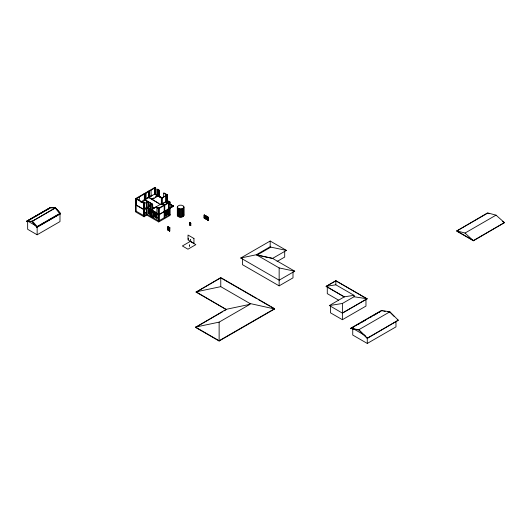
<?xml version="1.0" encoding="UTF-8"?>
<svg xmlns="http://www.w3.org/2000/svg" width="531" height="531" viewBox="0 0 531 531"><rect width="100%" height="100%" fill="white"/><g stroke="black" fill="none" stroke-linecap="round" stroke-linejoin="round"><path stroke-width="0.8" d="M135.591 198.614L135.591 211.882L144.074 216.781L144.067 203.512L135.591 198.614L154.74 187.556L155.762 188.147L155.762 194.14L155.331 194.392L155.317 187.894L154.74 188.226L154.169 187.894M144.074 216.781L144.651 216.449L144.651 215.447L144.651 209.453L144.074 209.121M144.074 213.449L144.505 213.701L144.505 216.363L146.788 215.042L146.788 208.298M153.087 217.683L153.087 216.017L153.519 215.765M189.481 245.992L189.428 245.873A0.889 0.511 60 0 0 189.421 245.322M190.689 241.545L190.629 241.12L190.656 241.605M177.321 207.077C178.091 204.468 183.142 204.468 183.912 207.077L183.912 215.234C183.142 217.843 178.091 217.843 177.321 215.234L177.321 207.077C178.091 209.685 183.142 209.685 183.912 207.077M177.321 215.234L177.759 214.285M36.805 227.255L31.687 221.5L26.55 221.301L50.266 207.608L26.563 221.341M41.212 213.21L50.624 207.78L55.37 207.96L60.116 213.256L36.46 226.916L36.805 227.421L60.468 213.761L55.403 207.807L50.266 207.608M189.859 222.755C190.038 228.529 188.85 221.5 189.892 222.443M190.158 222.788L190.184 225.084L190.217 222.96M190.397 222.927L190.423 225.217L190.363 222.947M190.543 223.193L190.695 225.336L190.636 223.066M190.702 240.118L190.583 239.581L190.742 240.131M189.421 244.658L189.428 246.265M26.616 221.327L50.279 207.667M26.616 221.54L27.652 221.042L35.789 225.735M28.369 220.624L29.796 219.801M31.223 218.978L33.36 217.743M34.794 216.92L39.785 214.033M26.962 221.739L27.652 221.341M31.687 221.54L55.403 207.847M55.37 207.96L31.714 221.619L26.962 221.44M36.46 227.222L38.577 226M40.004 225.177L44.285 222.701M46.429 221.467L54.275 216.933M55.702 216.11L57.129 215.287M59.983 213.641L60.468 213.761M36.778 227.222L60.534 213.535M27.652 221.042L27.652 229.292L37.15 234.775L59.983 221.586L59.983 213.336L55.237 208.039M136.6 198.534L144.339 194.067L144.339 200.061M143.901 193.815L144.478 194.147L145.056 193.815L145.056 199.809L144.478 200.141L143.901 199.809M148.806 191.651L149.384 191.319L149.384 197.313L148.806 197.645L148.806 191.651L148.229 191.319M155.762 188.147L154.886 188.14L154.886 194.134L157.362 195.733L157.362 189.74L157.939 189.401M157.495 195.142L157.063 195.388L157.063 189.394L157.495 189.149L159.539 190.33L159.539 196.324L159.108 196.57L159.108 190.576L158.085 189.985L158.085 195.979L162.333 198.435M157.362 189.74L157.939 190.071L158.517 189.74M159.108 190.576L159.539 190.33M146.941 198.056L148.361 197.24M149.218 196.742L148.806 196.981L149.384 197.313M149.775 196.417L152.045 195.109M140.748 202.132L154.694 194.08M141.306 201.979L142.607 201.222M144.485 200.419L145.063 200.087M148.806 197.924L149.384 197.592M154.747 194.499L155.324 194.167L156.95 195.103M170.126 214.365L158.736 220.942L146.357 213.794L146.357 207.8L158.736 214.949L173.584 206.094L158.729 214.67L146.35 207.521L146.35 201.528L146.928 201.196L147.505 201.528L146.928 201.86L146.934 214.126M151.428 199.158L152.005 198.826L152.583 199.158M144.067 203.512L144.644 203.181L144.644 209.174L144.067 208.842L146.928 207.19L147.505 207.521L144.067 209.506L135.591 204.608M152.125 198.893L154.096 198.003L152.337 199.019M157.581 195.747L155.61 196.882L157.793 195.873M152.005 199.49L158.517 195.733M158.517 196.012L157.939 196.344L157.362 196.012M163.628 196.935L163.628 193.184L164.059 192.939L167.504 194.923L167.504 203.446M148.328 202.669L148.76 202.417L148.76 208.437L148.328 208.69L148.328 202.669L146.35 201.528M150.492 203.419L150.492 209.413L150.054 209.659L150.054 203.665L151.063 203.751M166.926 194.592L166.349 194.923L166.926 195.262L166.926 201.256L166.349 200.917M161.351 204.223L161.351 198.229L166.714 195.136M161.351 198.229L167.504 194.923M148.129 206.499L149.934 205.457M148.541 206.513L150.154 205.829M150.054 203.665L152.258 204.939L152.689 204.687L152.689 210.681L156.645 212.964M147.512 207.8L144.067 209.785L135.591 204.886M148.328 208.942L148.76 208.69M158.324 203.141L152.218 199.364M148.328 210.276L148.76 210.024L148.76 213.017L148.328 213.27L148.328 210.276L150.207 211.245L150.167 213.893L150.333 211.172M144.166 213.396L146.357 212.128L146.788 212.38L144.505 213.701M152.603 208.856L161.59 203.665L164.225 205.185M152.822 208.982L156.306 206.971M151.069 210.024L150.638 210.276L150.638 216.27M151.063 210.243L151.501 209.997M160.774 204.554L164.995 202.119M151.786 209.997L151.209 210.329L151.209 204.335L151.786 204.004L151.209 203.665L150.631 204.004L150.631 209.997M150.492 211.019L150.061 211.272L150.061 214.272L150.492 214.02M151.786 210.276L151.209 210.608L151.209 216.602L151.786 216.27M167.65 203.419L167.65 201.169L168.081 200.917L170.126 202.099L170.126 208.092L169.548 207.76L170.411 207.263L170.989 207.594M156.871 213.595L156.871 207.601L157.302 207.349L158.59 208.092L158.152 208.344L158.158 214.338M144.505 215.367L146.788 214.046M152.689 210.681L152.258 210.933L152.258 204.939M151.72 216.422L151.62 211.59M151.62 211.816L151.693 216.436L153.114 217.338M149.317 213.402L148.653 213.017L150.446 214.046L150.446 211.053M158.158 208.344L158.736 208.013L159.307 208.344L159.307 214.338M149.676 213.416C150.28 207.369 148.063 213.548 150.333 213.801M158.875 208.092L163.754 205.278M164.331 204.946L168.081 202.782M168.659 202.444L169.256 202.099L167.65 201.169M156.871 207.601L158.736 208.676L170.126 202.099M153.114 212.672L153.18 217.292M154.435 213.382L154.528 216.436L154.481 213.356M154.574 213.522L154.435 216.489M155.902 214.059L155.802 217M153.492 215.672L157.169 218.015M170.557 207.342L173.152 205.849M158.59 214.365L158.158 214.617L158.158 220.611M167.272 210.986L164.451 212.506L164.451 215.838L168.267 213.688L168.174 210.528M164.63 212.652L168.513 210.522M166.528 214.69L164.656 215.553M146.788 215.042L158.736 221.938L170.126 215.367L170.126 208.371M167.949 226.744L169.82 227.66L169.674 231.071L167.949 230.076L167.949 226.744L169.674 227.746M169.674 231.071L169.728 227.719L168.042 226.91L169.82 227.66M168.188 227.049L167.949 230.076M168.858 230.215L168.958 227.275L168.812 230.461M169.581 230.686L168.261 229.896M168.088 226.664L168.042 230.023L169.728 230.826M189.919 222.648L190.894 223.325L189.832 222.715L189.819 224.872M189.832 222.907L190.894 223.325M204.15 215.002L208.497 217.345L208.358 220.425L204.15 218.002L204.15 215.002L208.411 217.398L208.411 220.192L206.274 219.124L206.194 216.27M190.423 223.12L190.695 225.336M204.382 215.068L204.236 217.949L208.411 220.192M204.322 215.301L205.331 215.619M189.507 224.885L189.939 224.945M205.371 215.798L206.333 216.197L206.367 219.071M190.894 224.952L189.759 224.381L190.821 225.244M206.274 216.329L206.42 219.044M204.15 218.002L206.333 218.991M207.415 216.821L207.276 219.495M206.194 218.872L206.121 216.316M208.225 220.1L208.225 217.504L204.236 215.155L204.282 217.922L208.497 220.345M240.742 258.02L256.327 254.747L272.576 258.405L294.732 271.195L279.147 280.195L240.742 258.02L270.179 241.028L286.428 250.406L272.576 258.405L256.984 255.132L270.843 247.127L286.428 250.406M270.843 247.127L270.179 246.749L256.327 254.747L279.147 267.923L294.732 271.195M249.962 304.329L219.13 322.131L195.501 327.096L219.13 340.736L274.62 308.697L220.763 277.6L196.105 292.116L226.339 309.573L196.105 291.838L220.763 286.654L249.962 303.513L274.62 308.976L219.13 341.015L195.501 327.375L226.339 309.294L249.962 304.329L249.962 303.513M196.105 292.116L220.763 277.879M277.076 261.464L284.696 257.064L284.696 251.143M195.501 327.375L222.755 311.644M224.188 310.814L226.339 309.573M242.468 258.763L242.468 264.684L279.147 285.857L292.999 277.859L292.999 271.938M329.326 305.498L342.389 313.124L367.1 298.86L335.844 280.726L326.153 286.408L344.347 296.915L326.153 286.322L335.844 284.822L354.038 295.322L354.038 296.749L342.389 303.473L329.326 305.584L344.347 296.822L354.038 295.322M326.153 286.408L335.844 280.813L367.1 298.86M457.304 230.666L486.9 213.581M502.346 221.407L504.45 222.622L473.446 240.516L456.6 230.793L465.023 233.049L496.027 215.148L504.45 222.622L473.446 240.795L456.6 231.071L487.604 212.891L496.027 215.148M342.389 313.038L367.1 298.767L354.038 296.749M330.455 305.584L330.455 312.805L342.389 319.702L365.972 306.082L365.972 298.86M350.433 328.39L381.431 310.489L389.86 311.81L398.283 320.213L367.279 338.406L358.856 330.003L350.433 328.39L358.856 329.711L367.279 338.114L367.279 343.444L352.737 335.048L352.737 329.127M350.433 328.682L380.727 311.193M350.666 328.722L353.487 327.089M357.708 324.653L359.826 323.432M361.233 322.616L362.646 321.806M364.054 320.989L365.461 320.18M370.392 317.326L371.806 316.516M373.917 315.295L377.441 313.263M378.849 312.447L380.966 311.226M358.856 329.711L389.86 311.81M367.279 338.114L398.283 320.213L397.58 319.808M367.279 343.444L395.973 326.877L395.973 321.693M30.818 221.161L32.404 221.221L37.15 226.518M383.681 311.139L385.227 311.378M387.544 311.743L389.084 311.982M489.005 213.708L487.604 213.17M157.063 189.394L157.508 189.653M163.628 193.184L166.495 194.844M157.581 195.189L155.317 193.888L154.74 194.22L154.74 188.226M158.995 196.005L162.539 198.056M166.926 200.585L167.504 200.917L160.993 204.681L148.229 197.313M159.207 196.41L160.594 197.207M166.926 200.864L167.504 201.196L166.064 202.032L166.064 195.76M338.473 300.095L327.282 293.636L327.282 286.408M162.147 198.494L154.601 194.134L154.601 188.14L149.238 191.233L149.238 197.227M148.806 190.987L149.384 191.319M158.085 196.258L158.676 196.603M166.356 201.196L166.926 201.534M166.064 201.753L168.188 202.981M169.482 203.725L173.584 206.094M167.995 203.094L165.871 201.866L165.871 195.873M169.416 203.911L172.96 205.955M166.747 202.424L168.115 203.214M170.166 204.402L173.584 206.373M151.209 196.344L150.996 190.224M164.656 204.939L162.599 203.751L162.599 197.758M144.478 193.483L145.056 193.815M160.993 204.017L161.57 204.349L161.57 198.355M149.238 197.393L151.859 198.906M167.935 208.968L168.513 209.3L168.513 215.294M168.095 210.681L168.095 213.568L166.561 214.511M167.371 211.152L167.325 214.126L167.371 211.046M167.292 211.199L167.418 214.179M166.482 211.557L166.449 214.736L166.389 211.504M144.478 199.477L152.384 204.043L144.844 199.935M164.185 211.132L164.763 211.464L164.763 217.458M147.366 201.614L148.76 202.417M151.64 204.083L152.689 204.687M168.048 213.542L168.513 213.854L164.763 216.017L164.331 215.765L168.174 213.635L168.201 210.342M156.087 206.844L158.961 208.504M165.513 212.227L165.519 215.022M163.614 211.464L164.185 211.796L164.185 217.79M164.331 212.44L164.763 212.685M142.461 201.143L146.602 203.532M148.6 204.687L150.366 205.703M152.483 206.931L154.216 207.926M136.168 198.282L136.746 198.614L136.168 198.952L136.168 204.946M144.644 203.181L144.067 202.849L143.496 203.181L143.496 209.174M136.6 198.7L143.928 202.928M164.676 215.765L164.53 212.573M148.122 207.88L150.592 209.307M152.483 210.395L156.645 212.798M148.76 208.411L150.492 209.413M158.882 214.365L159.307 214.617L159.307 220.611M153.645 212.646L155.052 213.462M157.03 214.77L151.381 211.511L151.381 216.502L153.207 217.504M151.474 211.677L156.977 214.796M151.209 211.603L156.857 214.863L156.857 218.195L153.087 216.017M150.253 211.225L149.589 210.84L149.55 213.489M353.434 328.789L365.202 335.585M153.472 215.686L156.977 217.683M157.076 217.849L153.399 215.725L153.399 212.619M153.253 215.918L157.03 218.102M148.328 213.27L150.061 214.272M151.527 216.422L153.306 217.445M188.525 238.943L188.2 238.472L188.346 239.136M144.074 215.115L144.651 215.447L144.074 215.778L135.591 210.887M168.088 229.989L169.82 230.992M221.48 278.29L256.665 298.608M258.106 299.438L269.595 306.075M271.029 306.898L274.62 308.976M465.023 233.049L473.446 240.795M389.86 312.109L394.267 316.509M55.37 207.867L60.521 213.562M183.474 214.285L183.912 215.234M342.389 303.473L342.389 319.702M335.844 280.726L335.844 284.822M279.147 267.923L279.147 285.857M270.179 241.028L270.179 246.749M220.763 277.6L220.763 286.654M219.13 322.131L219.13 341.015M208.358 217.431L208.358 220.425M207.369 216.847L207.316 219.675M189.7 222.33L189.7 224.998M183.799 206.586L183.799 215.732M183.474 206.128L183.474 216.19M182.949 208.424L182.949 216.582M182.266 208.723L182.266 216.887M181.469 208.915L181.469 217.073M180.62 208.982L180.62 217.139M179.763 208.915L179.763 217.073M178.967 208.723L178.967 216.887M178.283 208.424L178.283 216.582M177.759 208.026L177.759 216.19M177.434 206.586L177.434 215.732M169.628 227.772L169.581 230.905M169.455 208.763L169.455 214.756M169.09 208.69L169.09 202.696L168.513 202.364L167.935 202.696L168.513 203.028L168.513 209.022M169.09 208.968L169.09 214.962M168.858 227.328L168.858 230.434M168.188 226.83L168.188 229.936M166.309 211.544L166.309 214.657M164.763 211.185L164.763 205.192L164.185 204.86L163.614 205.192L164.185 205.524L164.185 211.524M158.736 208.676L158.736 221.938M157.939 190.071L157.939 196.065M155.902 214.172L155.849 217.199L155.802 214.119M153.306 212.559L153.306 215.818M153.16 212.646L153.16 217.531M151.527 211.424L151.527 216.529M150.273 211.146L150.273 214.146L148.547 213.143L148.547 210.15M149.41 210.648L149.41 213.648M148.66 197.565L148.66 191.565L144.917 193.735L144.917 199.729M148.713 210.05L148.713 213.05M146.788 201.282L146.788 207.276M146.091 193.052L146.091 199.045M144.478 194.147L144.478 200.141M143.496 209.453L143.496 215.447M139.314 196.968L139.314 200.711M136.46 199.118L136.46 205.119M136.168 205.225L136.168 211.219M37.15 226.823L37.15 234.775M168.347 210.422L164.577 212.599L164.597 215.918L168.347 213.754L168.347 210.422M190.257 241.426L182.372 245.972L187.947 249.192L195.833 244.645L190.257 241.426M382.134 310.894L381.431 310.489L382.134 310.894M193.954 238.472L188.02 235.041L188.02 239.926L193.954 243.351L193.954 238.472M205.285 218.447L205.285 215.646L205.238 218.473"/></g></svg>
